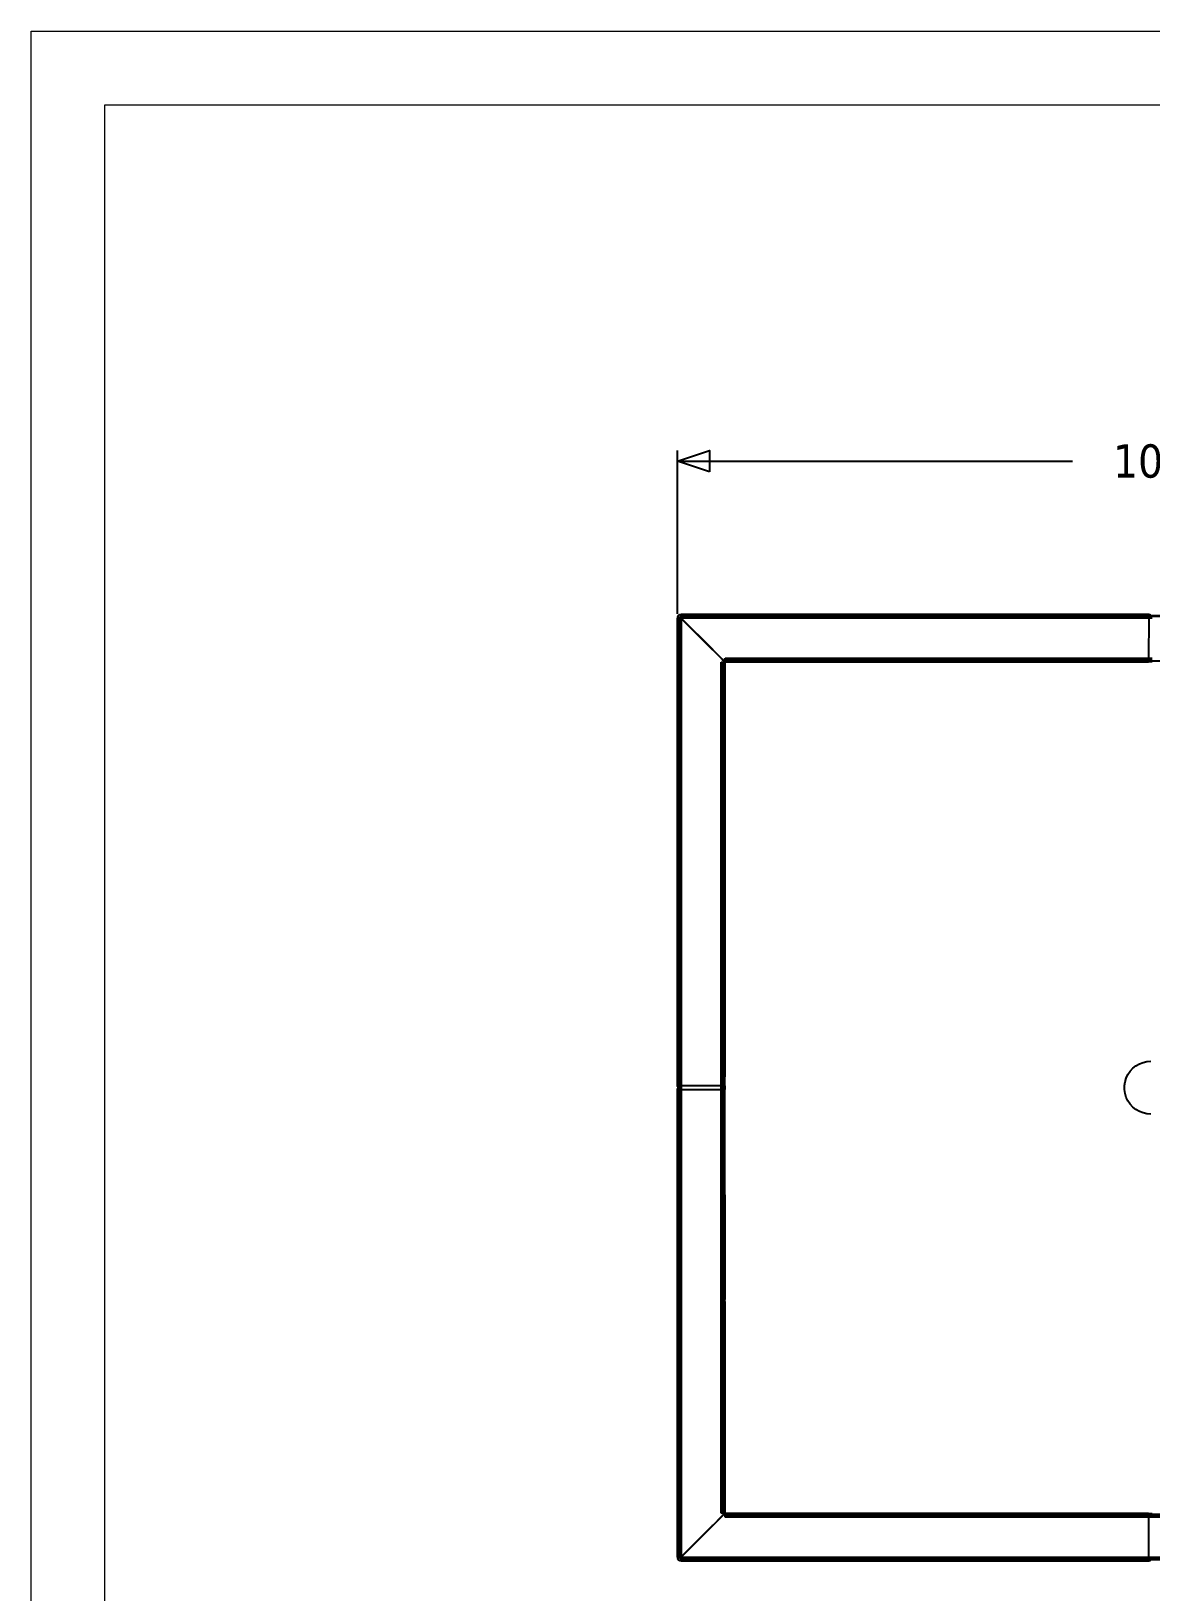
# Model space of a CAD drawing. Header units: inches. Extents: x 13 to 4610, y 7 to 3258.
# Drawn here: x 13 to 1191, y 1616 to 3258 of the extents above; entities that cross this region are included whole.
import ezdxf

# ---------------------------------------------------------------- set-up
doc = ezdxf.new("R2010")
doc.units = ezdxf.units.IN
doc.header["$MEASUREMENT"] = 0
doc.layers.add('tabelka', color=155, linetype='Continuous')
doc.styles.add('Tahoma', font='tahoma.ttf')

msp = doc.modelspace()

# ---------------------------------------------------------------- linework, layer by layer
for p, q in [((692.9, 2645), (692.9, 2817)), ((692.9, 2805.8), (1109.1, 2805.8)), ((695.4, 2644.2), (694.1, 2643.3)), ((696.9, 2644.5), (695.4, 2644.2)), ((696.9, 2644.5), (1188.7, 2644.5)), ((696.9, 2644.5), (697, 2644.4)), ((697, 2644.2), (696.9, 2643.5)), ((697, 2644.2), (697, 2644.4)), ((1189.2, 2644.4), (697, 2644.4)), ((697, 2643.8), (697, 2644.2)), ((1189.7, 2644.2), (697, 2644.2)), ((1188.7, 2644.5), (1189.2, 2644.4)), ((1188.7, 2644.5), (1189.5, 2644.4)), ((1189.2, 2644.4), (1189.4, 2644.3)), ((1189.5, 2644.4), (1189.4, 2644.3)), ((1189.4, 2644.3), (1189.6, 2644.3)), ((1189.5, 2644.4), (1189.6, 2644.3)), ((1190.3, 2644.2), (1189.5, 2644.4)), ((1189.6, 2644.3), (1189.7, 2644.2)), ((1189.7, 2644.2), (1190.2, 2643.8)), ((1191, 2643.8), (1190.3, 2644.2)), ((1191.6, 2644.2), (1191, 2643.8)), ((693.2, 2642), (692.9, 2640.5)), ((692.9, 2640.5), (692.9, 2148.7)), ((693, 2640.5), (692.9, 2640.5)), ((693, 2640.5), (693.2, 2640.5)), ((693, 2148.2), (693, 2640.5)), ((694.1, 2643.3), (693.2, 2642)), ((693.2, 2640.5), (693.6, 2640.4)), ((693.2, 2147.7), (693.2, 2640.5)), ((693.9, 2640.5), (693.2, 2640.5)), ((693.6, 2640.4), (694.1, 2640.4)), ((693.6, 2147.2), (693.6, 2640.4)), ((693.9, 2640.5), (694.5, 2640.5)), ((694.1, 2640.4), (694.7, 2640.4)), ((694.1, 2146.7), (694.1, 2640.4)), ((694.5, 2640.5), (694.9, 2640.5)), ((694.5, 2640.5), (694.9, 2640.5)), ((694.9, 2640.4), (694.7, 2640.4)), ((694.7, 2146.8), (694.7, 2640.4)), ((694.7, 2640.4), (694.9, 2640.4)), ((694.9, 2640.5), (695.1, 2641.3)), ((694.9, 2640.5), (694.9, 2640.5)), ((694.9, 2640.5), (695, 2640.5)), ((694.9, 2640.4), (695.1, 2640.5)), ((694.9, 2640.5), (695, 2640.5)), ((694.9, 2640.4), (694.9, 2640.4)), ((694.9, 2640.4), (695.1, 2640.4)), ((695, 2640.5), (695.1, 2640.5)), ((695.1, 2641.3), (695.5, 2641.9)), ((695.5, 2640.4), (695.1, 2640.5)), ((695.1, 2640.4), (695.1, 2640.4)), ((695.1, 2640.4), (695.4, 2640.4)), ((695.1, 2640.4), (695.5, 2640.4)), ((695.4, 2147.3), (695.4, 2640.4)), ((695.4, 2640.4), (695.5, 2640.4)), ((695.5, 2641.9), (696.2, 2642.3)), ((695.5, 2640.4), (695.8, 2640.4)), ((695.5, 2640.4), (695.5, 2640.4)), ((695.5, 2640.4), (695.8, 2640.4)), ((695.8, 2640.4), (696.2, 2640.4)), ((695.8, 2640.4), (695.8, 2640.4)), ((695.8, 2640.4), (696.2, 2640.4)), ((696.2, 2642.3), (697, 2642.5)), ((696.2, 2640.4), (696.5, 2640.4)), ((696.2, 2147.8), (696.2, 2640.4)), ((696.9, 2640.3), (696.5, 2640.4)), ((697, 2643.3), (696.9, 2643.5)), ((696.9, 2640.3), (696.9, 2148.3)), ((729.7, 2607.6), (696.9, 2640.3)), ((697, 2643.3), (697, 2643.8)), ((697, 2643.8), (1190.2, 2643.8)), ((697, 2643.3), (697, 2643.8)), ((697, 2643.3), (1190.7, 2643.3)), ((697, 2643.1), (697, 2643.3)), ((697, 2643.1), (697, 2643.3)), ((697, 2643), (697, 2643.1)), ((697, 2642.9), (697, 2643)), ((697, 2642.8), (697, 2642.9)), ((697, 2642.7), (697, 2642.8)), ((697, 2642.5), (697, 2642.8)), ((697, 2642.8), (697, 2642.8)), ((697, 2642.5), (697, 2642.8)), ((697, 2642.7), (1190.6, 2642.7)), ((697, 2642.7), (697, 2642.4)), ((697, 2642.4), (697, 2642.5)), ((697, 2642.4), (697, 2642.5)), ((697, 2642.3), (697, 2642.4)), ((697, 2642.4), (697, 2642.4)), ((697, 2642.4), (697, 2642.4)), ((697, 2642.3), (697, 2642.4)), ((697, 2642.3), (697, 2642.4)), ((697, 2642.3), (697, 2642.3)), ((697, 2642.2), (697, 2642.3)), ((697, 2642.2), (697, 2642.3)), ((697, 2642.2), (697, 2642.3)), ((697, 2642.2), (697, 2642.3)), ((697, 2641.9), (697, 2642.2)), ((697, 2642.2), (697, 2642.2)), ((697, 2642), (697, 2642.2)), ((1190.2, 2642), (697, 2642)), ((697, 2642), (697, 2641.9)), ((697, 2641.6), (697, 2641.9)), ((697, 2641.9), (697, 2641.9)), ((697, 2641.9), (697, 2641.6)), ((697, 2641.3), (697, 2641.6)), ((697.1, 2641.6), (697, 2641.6)), ((697.1, 2640.9), (697, 2641.3)), ((697, 2641.3), (1189.6, 2641.2)), ((697.1, 2640.9), (697.1, 2640.5)), ((1189.2, 2640.5), (697.1, 2640.5)), ((697.1, 2640.5), (729.8, 2607.8)), ((1189.2, 2640.5), (1189.1, 2598.5)), ((1189.2, 2640.5), (1189.6, 2641.2)), ((1192.7, 2640.5), (1189.2, 2640.5)), ((1189.6, 2641.2), (1190.2, 2642)), ((1189.6, 2641.2), (1192.3, 2641.2)), ((1190.2, 2643.8), (1190.5, 2643.6)), ((1190.2, 2642), (1190.6, 2642.7)), ((1190.2, 2642), (1191.7, 2642)), ((1190.5, 2643.6), (1190.9, 2643.8)), ((1190.5, 2643.6), (1190.6, 2643.5)), ((1190.9, 2643.8), (1190.6, 2643.5)), ((1190.6, 2643.5), (1190.7, 2643.3)), ((1190.6, 2642.7), (1190.7, 2642.7)), ((1190.7, 2643.3), (1190.9, 2643.1)), ((1190.7, 2642.7), (1190.9, 2643.1)), ((1190.7, 2642.7), (1191.2, 2642.7)), ((1191, 2643.7), (1190.9, 2643.8)), ((1191, 2643.8), (1190.9, 2643.8)), ((1191, 2643.7), (1190.9, 2643.1)), ((1190.9, 2643.1), (1191.1, 2643.3)), ((1190.9, 2643.1), (1190.9, 2643.1)), ((1190.9, 2643.1), (1191.2, 2642.7)), ((1191.3, 2643.5), (1191, 2643.8)), ((1191, 2643.8), (1191, 2643.7)), ((1191.2, 2643.4), (1191, 2643.7)), ((1191.3, 2643.4), (1191, 2643.7)), ((1191.1, 2643.3), (1191.2, 2643.4)), ((1191.1, 2643.3), (1684.9, 2643.3)), ((1191.3, 2643.4), (1191.2, 2643.4)), ((1191.2, 2642.7), (1191.7, 2642)), ((1191.2, 2642.7), (1684.9, 2642.7)), ((1191.3, 2643.5), (1191.6, 2643.8)), ((1191.3, 2643.4), (1191.3, 2643.5)), ((730.1, 2607.4), (729.7, 2607.6)), ((729.9, 2607.4), (729.7, 2607.6)), ((730.1, 2607.4), (729.8, 2607.8)), ((729.8, 2607.8), (730, 2607.6)), ((729.9, 2607.4), (730.1, 2607.4)), ((730.1, 2607.2), (729.9, 2607.4)), ((730.1, 2607.4), (730, 2607.6)), ((730.2, 2607.4), (730, 2607.6)), ((730.2, 2607.4), (730.1, 2607.4)), ((730.1, 2607.4), (730.1, 2607.2)), ((730.1, 2607.2), (739.7, 2597.6)), ((730.2, 2607.4), (739.9, 2597.7)), ((739.7, 2597.6), (739.9, 2597.5)), ((739.9, 2597.4), (739.7, 2597.6)), ((739.9, 2597.6), (739.9, 2597.7)), ((739.9, 2597.7), (740, 2597.6)), ((739.9, 2597.6), (740, 2597.6)), ((740.1, 2597.4), (739.9, 2597.6)), ((739.9, 2597.5), (740.1, 2597.4)), ((739.9, 2597.4), (739.9, 2597.5)), ((739.9, 2597.4), (740.2, 2597.1)), ((740, 2597.6), (740.4, 2597.2)), ((740.2, 2597.1), (740.2, 2597.2)), ((740.2, 2597.2), (740.4, 2597.2)), ((740.5, 2596.8), (740.2, 2597.1)), ((740.4, 2597.2), (740.6, 2597)), ((740.7, 2596.9), (740.5, 2597)), ((740.5, 2596.8), (740.5, 2597)), ((740.5, 2597), (740.6, 2597)), ((740.5, 2597), (740.5, 2596.7)), ((740.5, 2596.7), (740.5, 2596.8)), ((742.1, 2595.2), (740.5, 2596.7)), ((740.6, 2597), (740.7, 2596.9)), ((740.7, 2596.9), (742.3, 2595.3)), ((742.3, 2595.1), (742.1, 2595.2)), ((742.3, 2595), (742.1, 2595.2)), ((742.3, 2595.3), (742.3, 2595.2)), ((742.3, 2595.3), (742.4, 2595.2)), ((742.4, 2595.2), (742.3, 2595.2)), ((742.3, 2595.2), (742.5, 2595)), ((742.4, 2595.2), (742.3, 2595.2)), ((742.3, 2595.1), (742.3, 2595)), ((742.5, 2595), (742.3, 2595.1)), ((742.4, 2594.9), (742.3, 2595)), ((742.4, 2595.2), (742.4, 2595.2)), ((742.4, 2595.2), (742.8, 2594.8)), ((742.4, 2594.9), (742.5, 2594.9)), ((742.5, 2594.8), (742.4, 2594.9)), ((742.6, 2594.8), (742.5, 2595)), ((742.5, 2595), (742.5, 2594.9)), ((742.5, 2594.9), (742.6, 2594.8)), ((742.6, 2594.8), (742.5, 2594.8)), ((742.6, 2594.8), (742.6, 2594.8)), ((742.7, 2594.8), (742.6, 2594.8)), ((742.6, 2594.8), (742.6, 2594.8)), ((743.1, 2597.1), (743.1, 2598.5)), ((743.1, 2598.5), (967.9, 2598.5)), ((743.1, 2597.1), (967.9, 2598.5)), ((743.1, 2595.9), (743.1, 2597.1)), ((743.1, 2597.1), (1189.1, 2595.7)), ((1189.1, 2597), (743.1, 2597.1)), ((743.1, 2595), (743.1, 2595.9)), ((743.1, 2595.9), (1189.1, 2594.8)), ((1189.1, 2595.6), (743.1, 2595.9)), ((743.1, 2594.6), (743.1, 2595)), ((1189.1, 2594.8), (743.1, 2595)), ((967.9, 2598.5), (1189.1, 2598.5)), ((967.9, 2598.5), (1189.1, 2597)), ((1189.1, 2598.5), (1192.7, 2598.5)), ((1189.1, 2597), (1189.1, 2598.5)), ((1189.1, 2596.9), (1189.1, 2597)), ((1189.1, 2596.9), (1192.7, 2597)), ((1192.7, 2597), (1189.1, 2597)), ((1189.1, 2595.7), (1189.1, 2596.9)), ((1189.1, 2596.9), (1192.7, 2596.9)), ((1189.1, 2595.6), (1638.8, 2595.9)), ((1189.1, 2595.6), (1189.1, 2595.7)), ((1189.1, 2595.6), (1638.8, 2595)), ((1189.1, 2594.8), (1189.1, 2595.6)), ((738.9, 2369.5), (738.9, 2594.3)), ((738.9, 2594.3), (740.3, 2594.3)), ((738.9, 2369.5), (740.3, 2594.3)), ((740.3, 2594.3), (741.5, 2594.3)), ((740.3, 2594.3), (740.5, 2148.3)), ((740.5, 2148.3), (741.5, 2594.3)), ((741.5, 2594.3), (742.4, 2594.3)), ((741.8, 2144.7), (741.5, 2594.3)), ((741.8, 2144.7), (742.4, 2594.3)), ((742.4, 2594.3), (742.8, 2594.3)), ((742.4, 2594.3), (742.6, 2148.3)), ((742.6, 2594.7), (742.5, 2594.8)), ((742.6, 2594.8), (742.6, 2594.7)), ((742.6, 2594.7), (742.6, 2594.7)), ((742.6, 2594.7), (742.8, 2594.6)), ((742.7, 2594.6), (742.6, 2594.7)), ((742.6, 2148.3), (742.8, 2594.3)), ((742.8, 2594.8), (742.7, 2594.8)), ((742.8, 2594.6), (742.7, 2594.8)), ((742.7, 2594.6), (742.8, 2594.6)), ((742.8, 2594.6), (742.7, 2594.6)), ((742.9, 2594.4), (742.7, 2594.6)), ((742.7, 2594.6), (742.7, 2594.6)), ((742.8, 2594.8), (742.8, 2594.6)), ((742.8, 2594.8), (743, 2594.6)), ((742.8, 2594.6), (742.9, 2594.6)), ((742.8, 2594.6), (742.8, 2594.6)), ((742.8, 2594.6), (742.8, 2594.6)), ((742.9, 2594.6), (742.8, 2594.6)), ((742.8, 2594.3), (742.9, 2594.3)), ((742.8, 2594.3), (742.9, 2361.3)), ((743, 2594.6), (742.9, 2594.6)), ((742.9, 2594.3), (742.9, 2594.6)), ((742.9, 2594.4), (742.9, 2594.6)), ((742.9, 2594.6), (743.1, 2594.5)), ((742.9, 2594.6), (742.9, 2594.6)), ((742.9, 2594.3), (742.9, 2594.4)), ((742.9, 2361.3), (742.9, 2594.3)), ((743, 2594.6), (743.1, 2594.5)), ((1189.1, 2594.8), (743.1, 2594.6)), ((743.1, 2594.5), (743.1, 2594.6)), ((743.1, 2594.6), (966.8, 2594.5)), ((743.1, 2594.5), (966.8, 2594.5)), ((966.8, 2594.5), (967.9, 2594.5)), ((1189.1, 2594.8), (967.9, 2594.5)), ((967.9, 2594.5), (1189.1, 2594.5)), ((1189.1, 2594.5), (1189.1, 2594.8)), ((1189.1, 2594.8), (1189.1, 2594.8)), ((1189.1, 2594.8), (1192.7, 2594.8)), ((1192.7, 2594.5), (1189.1, 2594.5)), ((738.9, 2148.3), (738.9, 2369.5)), ((740.4, 2148.3), (738.9, 2369.5)), ((742.9, 2361.3), (742.9, 2324.6)), ((742.9, 2324.6), (742.6, 2148.3)), ((742.9, 2324.6), (742.9, 2158)), ((1172.5, 2166.9), (1175.8, 2169.5)), ((1175.8, 2169.5), (1179.4, 2171.5)), ((1179.4, 2171.5), (1183.2, 2173.1)), ((1183.2, 2173.1), (1187.3, 2174)), ((1187.3, 2174), (1191.4, 2174.3)), ((742.9, 2148.3), (742.9, 2158)), ((1163.7, 2148.6), (1164.3, 2152.7)), ((1164.3, 2152.7), (1165.5, 2156.6)), ((1165.5, 2156.6), (1167.3, 2160.4)), ((1167.3, 2160.4), (1169.7, 2163.8)), ((1169.7, 2163.8), (1172.5, 2166.9)), ((692.9, 2148.7), (693, 2148.2)), ((693, 2147.9), (692.9, 2148.7)), ((692.9, 2144.3), (693, 2145.1)), ((692.9, 2144.3), (693, 2144.8)), ((692.9, 1652.5), (692.9, 2144.3)), ((693, 2148.2), (693.1, 2148)), ((693.1, 2148), (693, 2147.9)), ((693.1, 2147.9), (693, 2147.9)), ((693, 2147.9), (693.2, 2147.2)), ((693.2, 2145.8), (693, 2145.1)), ((693, 2145.1), (693.1, 2145)), ((693, 2145.1), (693.1, 2145.1)), ((693, 2144.8), (693.1, 2145)), ((693, 2144.8), (693, 1652.5)), ((693.1, 2148), (693.1, 2147.9)), ((693.2, 2147.7), (693.1, 2147.9)), ((693.1, 2145.1), (693.2, 2145.3)), ((693.1, 2145), (693.1, 2145.1)), ((693.5, 2147.3), (693.2, 2147.7)), ((693.5, 2147.3), (693.2, 2147.2)), ((693.5, 2147.3), (693.2, 2147.2)), ((693.2, 2147.2), (693.6, 2146.5)), ((693.6, 2146.5), (693.2, 2145.8)), ((693.2, 2145.3), (693.6, 2145.8)), ((693.2, 2145.3), (693.2, 1652.5)), ((693.5, 2147.3), (693.5, 2147.3)), ((693.6, 2147.2), (693.5, 2147.3)), ((693.9, 2146.9), (693.6, 2147.2)), ((693.9, 2146.9), (693.6, 2146.5)), ((693.6, 2146.5), (693.9, 2146.1)), ((693.8, 2146), (693.6, 2146.5)), ((693.7, 2146.5), (693.6, 2146.5)), ((693.6, 2146.5), (693.6, 2146.5)), ((693.6, 2146.5), (693.7, 2146.5)), ((693.6, 2145.8), (693.8, 2146)), ((693.6, 1652.5), (693.6, 2145.8)), ((694, 2146.8), (693.7, 2146.5)), ((694, 2146.8), (693.7, 2146.5)), ((693.7, 2146.5), (694.3, 2146.5)), ((693.8, 2146), (693.9, 2146.1)), ((694, 2146.8), (693.9, 2146.9)), ((693.9, 2146.1), (694.1, 2146.3)), ((694, 2146.8), (694, 2146.8)), ((694.1, 2146.7), (694, 2146.8)), ((694.3, 2146.5), (694.1, 2146.7)), ((694.1, 2146.3), (694.3, 2146.5)), ((694.1, 1652.6), (694.1, 2146.3)), ((694.3, 2146.5), (694.7, 2146.8)), ((694.7, 2146.2), (694.3, 2146.5)), ((694.3, 2146.5), (694.3, 2146.5)), ((694.7, 2146.8), (695.4, 2147.3)), ((694.7, 2146.2), (694.7, 2146.8)), ((695.4, 2145.7), (694.7, 2146.2)), ((694.7, 2146.2), (694.7, 2146.2)), ((694.7, 1652.6), (694.7, 2146.2)), ((695.4, 2147.3), (696.2, 2147.8)), ((695.4, 2145.7), (695.4, 2147.3)), ((696.2, 2145.2), (695.4, 2145.7)), ((695.4, 2145.7), (695.4, 1652.6)), ((696.2, 2147.8), (696.9, 2148.3)), ((696.2, 2145.2), (696.2, 2147.8)), ((696.9, 2144.7), (696.2, 2145.2)), ((696.2, 1652.6), (696.2, 2145.2)), ((738.9, 2148.3), (696.9, 2148.3)), ((696.9, 2148.3), (696.9, 2144.7)), ((696.9, 2144.7), (738.9, 2144.7)), ((696.9, 2144.7), (696.9, 1652.6)), ((738.9, 2148.3), (740.4, 2148.3)), ((738.9, 2144.7), (738.9, 2148.3)), ((740.4, 2144.7), (738.9, 2144.7)), ((738.9, 1923.5), (738.9, 2144.7)), ((738.9, 1923.5), (740.4, 2144.7)), ((740.3, 1698.6), (741.7, 2144.7)), ((740.4, 2144.7), (740.3, 1698.6)), ((740.5, 2148.3), (740.4, 2148.3)), ((740.5, 2144.7), (740.4, 2148.3)), ((740.4, 2148.3), (740.4, 2144.7)), ((740.5, 2144.7), (740.4, 2144.7)), ((740.5, 2144.7), (740.5, 2148.3)), ((741.7, 2144.7), (740.5, 2144.7)), ((741.5, 1698.6), (742.6, 2144.7)), ((741.8, 2144.7), (741.5, 1698.6)), ((741.8, 2144.7), (741.7, 2144.7)), ((742.6, 2144.7), (741.8, 2144.7)), ((742.6, 2144.7), (742.4, 1698.6)), ((742.6, 2148.3), (742.9, 2148.3)), ((742.6, 2144.7), (742.6, 2148.3)), ((742.9, 2144.7), (742.6, 2144.7)), ((742.6, 2144.7), (742.8, 1698.6)), ((742.6, 2144.7), (742.9, 1923.5)), ((742.6, 2144.7), (742.6, 2144.7)), ((742.9, 2148.3), (742.9, 2144.7)), ((742.9, 1923.5), (742.9, 2144.7)), ((1163.7, 2144.4), (1163.7, 2148.6)), ((1164.3, 2140.3), (1163.7, 2144.4)), ((1165.5, 2136.3), (1164.3, 2140.3)), ((1167.3, 2132.6), (1165.5, 2136.3)), ((1169.7, 2129.2), (1167.3, 2132.6)), ((1172.5, 2126.1), (1169.7, 2129.2)), ((1175.8, 2123.5), (1172.5, 2126.1)), ((1179.4, 2121.4), (1175.8, 2123.5)), ((1183.2, 2119.9), (1179.4, 2121.4)), ((1187.3, 2119), (1183.2, 2119.9)), ((1191.4, 2118.7), (1187.3, 2119)), ((738.9, 1698.6), (738.9, 1923.5)), ((740.3, 1698.6), (738.9, 1923.5)), ((742.8, 1698.6), (742.9, 1922.4)), ((742.9, 1922.4), (742.9, 1923.5)), ((742.9, 1698.6), (742.9, 1922.4)), ((730.1, 1685.8), (739.7, 1695.4)), ((730.2, 1685.6), (739.8, 1695.3)), ((740.3, 1698.6), (738.9, 1698.6)), ((739.7, 1695.4), (739.8, 1695.6)), ((739.8, 1695.5), (739.7, 1695.4)), ((739.8, 1695.6), (740.2, 1695.9)), ((739.8, 1695.5), (739.8, 1695.6)), ((740, 1695.6), (739.8, 1695.5)), ((739.8, 1695.3), (739.9, 1695.4)), ((740, 1695.4), (739.8, 1695.3)), ((739.9, 1695.4), (740, 1695.6)), ((740, 1695.4), (739.9, 1695.4)), ((740, 1695.4), (740.4, 1695.8)), ((740.2, 1695.9), (740.4, 1696.2)), ((740.2, 1695.8), (740.2, 1695.9)), ((740.4, 1695.8), (740.2, 1695.8)), ((741.5, 1698.6), (740.3, 1698.6)), ((740.5, 1696.2), (740.4, 1696)), ((740.4, 1696), (740.4, 1696.2)), ((740.4, 1696.2), (740.5, 1696.2)), ((740.4, 1696), (740.7, 1696.1)), ((740.6, 1696), (740.4, 1696)), ((740.6, 1696), (740.4, 1695.8)), ((740.5, 1696.2), (742.1, 1697.8)), ((740.7, 1696.1), (740.6, 1696)), ((742.2, 1697.7), (740.7, 1696.1)), ((742.4, 1698.6), (741.5, 1698.6)), ((742.1, 1697.8), (742.2, 1697.9)), ((742.1, 1697.8), (742.2, 1697.9)), ((742.2, 1698), (742.6, 1698.3)), ((742.2, 1697.9), (742.4, 1698)), ((742.2, 1698), (742.2, 1697.9)), ((742.2, 1697.9), (742.2, 1698)), ((742.2, 1697.9), (742.2, 1697.9)), ((742.3, 1697.8), (742.2, 1697.7)), ((742.4, 1697.8), (742.2, 1697.7)), ((742.4, 1698), (742.3, 1697.8)), ((742.3, 1697.8), (742.4, 1697.8)), ((742.8, 1698.6), (742.4, 1698.6)), ((742.6, 1698.2), (742.4, 1698)), ((742.4, 1698), (742.5, 1698.1)), ((742.5, 1698), (742.4, 1697.8)), ((742.5, 1698), (742.5, 1698.1)), ((742.5, 1698.1), (742.6, 1698.1)), ((742.6, 1698), (742.5, 1698)), ((742.6, 1698.3), (742.8, 1698.6)), ((742.6, 1698.3), (742.8, 1698.4)), ((742.8, 1698.4), (742.6, 1698.2)), ((742.6, 1698.3), (742.6, 1698.2)), ((742.6, 1698.2), (742.6, 1698.2)), ((742.6, 1698.2), (742.6, 1698.2)), ((742.6, 1698.1), (742.7, 1698.2)), ((742.8, 1698.2), (742.6, 1698)), ((742.6, 1698.2), (742.6, 1698.1)), ((742.6, 1698.1), (742.6, 1698)), ((742.7, 1698.2), (742.8, 1698.3)), ((742.7, 1698.2), (742.8, 1698.2)), ((742.8, 1698.6), (742.9, 1698.4)), ((742.9, 1698.6), (742.8, 1698.6)), ((742.8, 1698.6), (742.9, 1698.6)), ((742.8, 1698.4), (742.9, 1698.4)), ((742.8, 1698.4), (742.8, 1698.4)), ((742.9, 1698.4), (742.8, 1698.4)), ((742.8, 1698.4), (742.8, 1698.4)), ((742.8, 1698.4), (742.8, 1698.4)), ((742.8, 1698.3), (742.8, 1698.4)), ((742.8, 1698.4), (742.8, 1698.4)), ((743, 1698.4), (742.8, 1698.3)), ((742.8, 1698.2), (742.8, 1698.3)), ((742.8, 1698.3), (742.8, 1698.3)), ((742.8, 1698.3), (742.8, 1698.2)), ((742.8, 1698.2), (742.8, 1698.2)), ((742.9, 1698.4), (742.9, 1698.6)), ((743.1, 1698.5), (742.9, 1698.4)), ((743, 1698.4), (742.9, 1698.4)), ((743.1, 1698.5), (743, 1698.4)), ((976.1, 1698.5), (743.1, 1698.5)), ((743.1, 1698.4), (743.1, 1698.5)), ((743.1, 1698.4), (976.1, 1698.5)), ((743.1, 1698), (743.1, 1698.4)), ((1189.1, 1698.2), (743.1, 1698.4)), ((743.1, 1698), (1189.1, 1698.2)), ((743.1, 1697.1), (743.1, 1698)), ((1189.1, 1697.3), (743.1, 1698)), ((1189.1, 1697.3), (743.1, 1697.1)), ((743.1, 1695.9), (743.1, 1697.1)), ((1189.1, 1696), (743.1, 1697.1)), ((743.1, 1695.9), (1189.1, 1696)), ((743.1, 1694.5), (743.1, 1695.9)), ((967.9, 1694.5), (743.1, 1695.9)), ((967.9, 1694.5), (743.1, 1694.5)), ((1189.1, 1696), (967.9, 1694.5)), ((1189.1, 1694.5), (967.9, 1694.5)), ((976.1, 1698.5), (1012.9, 1698.5)), ((1012.9, 1698.5), (1189.1, 1698.2)), ((1012.9, 1698.5), (1179.4, 1698.5)), ((1189.1, 1698.5), (1179.4, 1698.5)), ((1189.1, 1698.2), (1189.1, 1698.5)), ((1189.1, 1698.5), (1192.7, 1698.5)), ((1189.1, 1698.2), (1192.7, 1698.2)), ((1189.1, 1697.3), (1189.1, 1698.2)), ((1638.8, 1695.8), (1189.1, 1697.3)), ((1189.1, 1696), (1189.1, 1697.3)), ((1189.1, 1697.3), (1192.7, 1697.3)), ((1189.1, 1696), (1189.1, 1696)), ((1189.1, 1694.5), (1189.1, 1696)), ((1189.1, 1696), (1638.8, 1695.8)), ((1413.9, 1694.5), (1189.1, 1696)), ((1189.1, 1694.5), (1189.1, 1652.5)), ((1413.9, 1694.5), (1189.1, 1694.5)), ((696.9, 1652.6), (729.7, 1685.4)), ((729.8, 1685.3), (697.1, 1652.5)), ((730.1, 1685.6), (729.7, 1685.4)), ((729.7, 1685.4), (729.8, 1685.5)), ((730.1, 1685.8), (729.8, 1685.5)), ((730.1, 1685.6), (729.8, 1685.3)), ((730.1, 1685.6), (729.8, 1685.5)), ((730, 1685.4), (729.8, 1685.3)), ((730.1, 1685.6), (730, 1685.4)), ((730.2, 1685.6), (730, 1685.4)), ((730.1, 1685.8), (730.1, 1685.6)), ((730.1, 1685.6), (730.2, 1685.6)), ((692.9, 1652.5), (693.2, 1651)), ((692.9, 1652.5), (693, 1652.5)), ((693.2, 1652.5), (693, 1652.5)), ((693.6, 1652.5), (693.2, 1652.5)), ((693.2, 1652.5), (693.9, 1652.5)), ((693.2, 1651), (694.1, 1649.7)), ((694.1, 1652.6), (693.6, 1652.5)), ((694.1, 1652.5), (693.6, 1652.5)), ((694.1, 1652.5), (693.9, 1652.5)), ((694.3, 1652.5), (694.1, 1652.6)), ((694.3, 1652.5), (694.1, 1652.5)), ((694.3, 1652.5), (694.1, 1652.5)), ((694.1, 1649.7), (695.4, 1648.8)), ((694.6, 1652.5), (694.3, 1652.5)), ((694.4, 1652.5), (694.3, 1652.5)), ((694.9, 1652.5), (694.4, 1652.5)), ((694.7, 1652.6), (694.6, 1652.5)), ((694.7, 1652.5), (694.6, 1652.5)), ((694.7, 1652.6), (694.9, 1652.6)), ((694.7, 1652.5), (694.9, 1652.6)), ((694.9, 1652.5), (694.7, 1652.5)), ((694.7, 1652.5), (694.9, 1652.5)), ((694.9, 1652.5), (694.9, 1652.6)), ((695, 1652.6), (694.9, 1652.6)), ((695.1, 1651.7), (694.9, 1652.5)), ((694.9, 1652.5), (695, 1652.5)), ((694.9, 1652.5), (694.9, 1652.5)), ((695, 1652.5), (694.9, 1652.5)), ((695, 1652.6), (695, 1652.5)), ((695, 1652.6), (695.1, 1652.6)), ((695.1, 1652.6), (695, 1652.6)), ((695.1, 1652.5), (695, 1652.5)), ((695, 1652.5), (695, 1652.5)), ((695.1, 1652.5), (695, 1652.5)), ((695.1, 1652.6), (695.1, 1652.5)), ((695.1, 1652.6), (695.3, 1652.5)), ((695.3, 1652.6), (695.1, 1652.6)), ((695.3, 1652.5), (695.1, 1652.5)), ((695.5, 1651.1), (695.1, 1651.7)), ((695.5, 1652.6), (695.3, 1652.5)), ((695.3, 1652.6), (695.3, 1652.5)), ((695.4, 1652.6), (695.3, 1652.6)), ((695.4, 1652.6), (695.5, 1652.6)), ((695.4, 1648.8), (696.9, 1648.5)), ((695.8, 1652.6), (695.5, 1652.6)), ((695.5, 1652.6), (695.5, 1652.6)), ((695.5, 1652.6), (695.8, 1652.6)), ((696.2, 1650.6), (695.5, 1651.1)), ((696.2, 1652.6), (695.8, 1652.6)), ((695.8, 1652.6), (695.8, 1652.6)), ((696.5, 1652.6), (696.2, 1652.6)), ((696.9, 1650.5), (696.2, 1650.6)), ((696.5, 1652.6), (696.9, 1652.6)), ((696.9, 1650.5), (697, 1650.6)), ((697, 1650.5), (696.9, 1650.5)), ((696.9, 1650.5), (696.9, 1650.5)), ((696.9, 1650.1), (696.9, 1650.5)), ((697, 1650.5), (696.9, 1650.5)), ((696.9, 1650.1), (697, 1650.4)), ((696.9, 1649.5), (696.9, 1650.1)), ((697, 1649.2), (696.9, 1650.1)), ((696.9, 1649.5), (697, 1648.8)), ((696.9, 1648.6), (697, 1648.8)), ((696.9, 1648.6), (696.9, 1648.5)), ((1189.2, 1648.6), (696.9, 1648.6)), ((696.9, 1648.5), (1188.7, 1648.5)), ((697.1, 1652.5), (697, 1652.1)), ((697, 1651.7), (697, 1652.1)), ((697, 1651.4), (697, 1651.7)), ((1189.6, 1651.7), (697, 1651.7)), ((697, 1651.1), (697, 1651.4)), ((697, 1651.4), (697, 1651.4)), ((697, 1651.1), (697, 1650.6)), ((697, 1651), (697, 1651.1)), ((1190.1, 1650.9), (697, 1651)), ((697, 1650.6), (697, 1651)), ((697, 1650.6), (697, 1651)), ((697, 1650.6), (697, 1650.6)), ((697, 1650.5), (697, 1650.6)), ((697, 1650.5), (697, 1650.6)), ((697, 1650.5), (697, 1650.5)), ((697, 1650.5), (697, 1650.5)), ((697, 1650.5), (697, 1650.4)), ((697, 1650.5), (697, 1650.4)), ((697, 1650.4), (697, 1650.5)), ((697, 1650.5), (697, 1650.5)), ((697, 1650.5), (697, 1650.5)), ((697, 1650.4), (697, 1650.3)), ((697, 1650.4), (697, 1650.4)), ((697, 1649.7), (697, 1650.3)), ((1190.6, 1650.2), (697, 1650.3)), ((697, 1649.2), (697, 1649.7)), ((1190.7, 1649.7), (697, 1649.7)), ((697, 1648.8), (697, 1649.2)), ((1190.2, 1649.2), (697, 1649.2)), ((1189.7, 1648.8), (697, 1648.8)), ((697.1, 1652.5), (1189.1, 1652.5)), ((1188.7, 1648.5), (1189.2, 1648.6)), ((1189.5, 1648.6), (1188.7, 1648.5)), ((1189.1, 1652.5), (1684.8, 1652.5)), ((1189.6, 1651.7), (1189.1, 1652.5)), ((1189.2, 1648.6), (1189.4, 1648.7)), ((1189.4, 1648.7), (1189.5, 1648.6)), ((1189.4, 1648.7), (1189.5, 1648.7)), ((1189.5, 1648.6), (1190.3, 1648.8)), ((1189.7, 1648.8), (1189.5, 1648.7)), ((1189.5, 1648.7), (1189.5, 1648.6)), ((1190.1, 1650.9), (1189.6, 1651.7)), ((1684.8, 1651.7), (1189.6, 1651.7)), ((1190.1, 1649.1), (1189.7, 1648.8)), ((1190.6, 1650.2), (1190.1, 1650.9)), ((1190.1, 1650.9), (1684.8, 1650.9)), ((1190.2, 1649.2), (1190.1, 1649.1)), ((1190.1, 1649.1), (1190.1, 1649.1)), ((1190.1, 1649.1), (1190.3, 1648.8)), ((1190.1, 1649.1), (1190.3, 1648.8)), ((1190.5, 1649.5), (1190.2, 1649.2)), ((1190.3, 1648.8), (1190.9, 1649.1)), ((1190.5, 1649.5), (1190.9, 1649.1)), ((1190.6, 1649.5), (1190.5, 1649.5)), ((1684.8, 1650.2), (1190.6, 1650.2)), ((1190.9, 1649.9), (1190.6, 1650.2)), ((1190.6, 1649.5), (1190.7, 1649.6)), ((1190.6, 1649.5), (1190.9, 1649.2)), ((1190.9, 1649.9), (1190.7, 1649.7)), ((1190.7, 1649.7), (1190.7, 1649.6)), ((1190.7, 1649.6), (1190.9, 1649.2)), ((1191, 1649.8), (1190.9, 1649.9)), ((1190.9, 1649.2), (1191, 1649.8)), ((1190.9, 1649.1), (1190.9, 1649.2)), ((1191, 1649.2), (1190.9, 1649.1)), ((1190.9, 1649.2), (1191, 1649.2)), ((1190.9, 1649.1), (1191.6, 1648.8)), ((1191.1, 1649.6), (1191, 1649.8)), ((1191, 1649.2), (1191.3, 1649.5)), ((1191.4, 1649.4), (1191, 1649.2)), ((1684.8, 1649.6), (1191.1, 1649.6)), ((1191.3, 1649.5), (1191.1, 1649.6)), ((1191.4, 1649.4), (1191.3, 1649.5)), ((1191.6, 1649.1), (1191.4, 1649.4))]:
    msp.add_line(p, q)
at = {"layer": 'tabelka', "lineweight": 5}
for points in [[(12.6, 3258.3), (4610.1, 3258.3), (4610.1, 7.5), (12.6, 7.5)], [(90, 3180.9), (4532.7, 3180.9), (4532.7, 84.9), (90, 84.9)]]:
    msp.add_lwpolyline(points, close=True, dxfattribs=at)

# ---------------------------------------------------------------- texts
at = {"insert": (1151.7, 2787.8), "char_height": 35.01, "attachment_point": 7, "style": 'Tahoma'}
msp.add_mtext('100', dxfattribs=at)

# ---------------------------------------------------------------- meshes
mesh = msp.add_polyface()
corners = [(726.6, 2794.5), (692.9, 2805.8), (726.6, 2817)]
mesh.append_faces([[corners[k] for k in face] for face in [(0, 1, 2)]])

doc.saveas('drawing.dxf')
